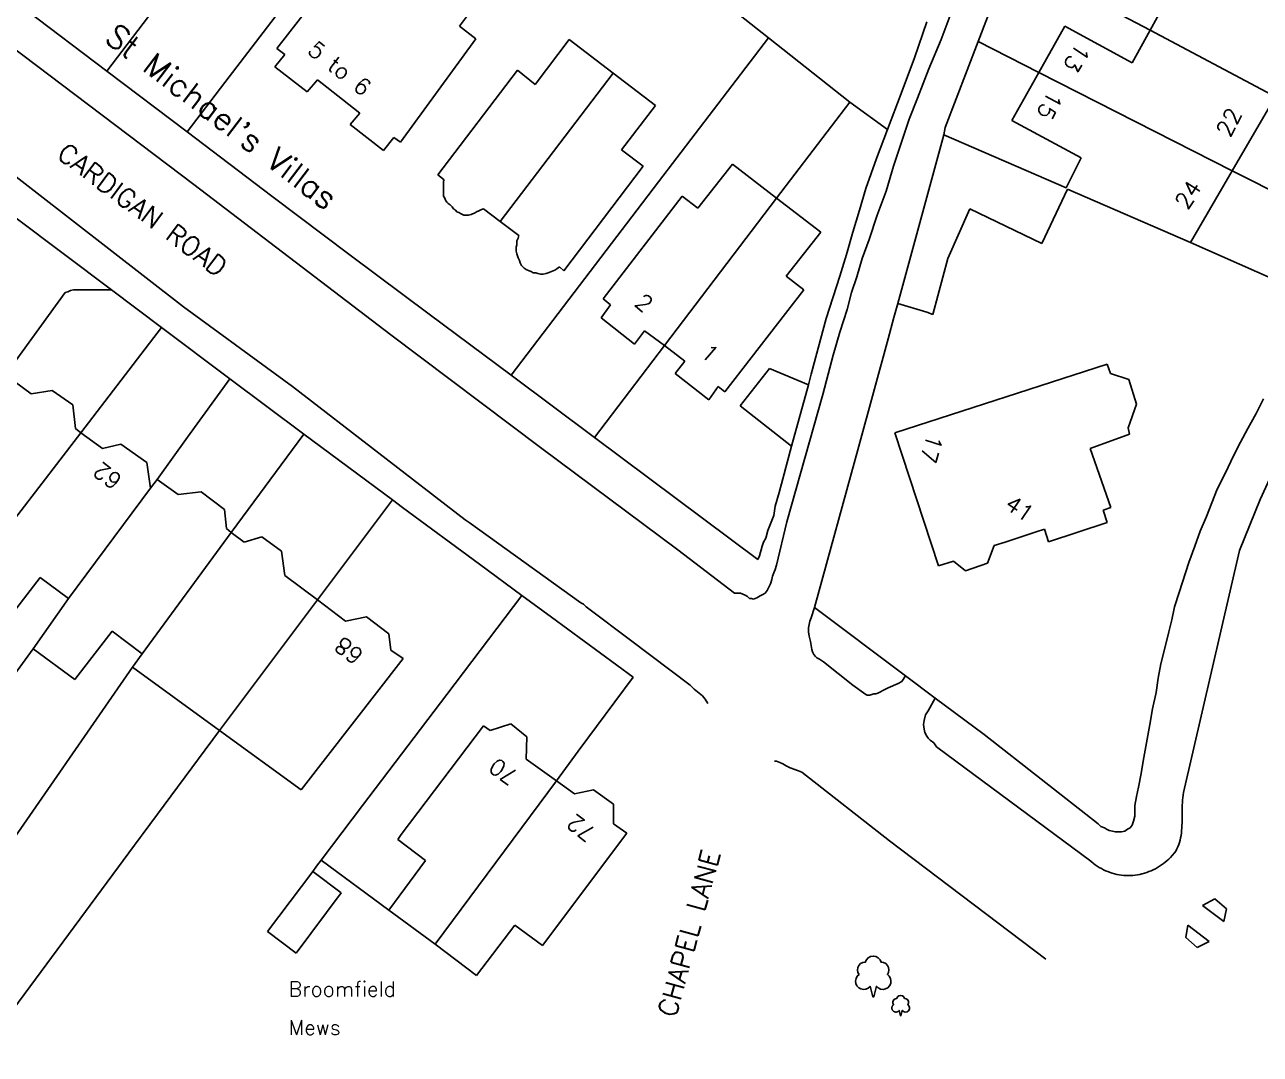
# Model space of a CAD drawing. Extents: x 427500 to 429848, y 434500 to 436505.
# Drawn here: x 427854.2 to 427945.1, y 435719.8 to 435795.5 of the extents above; entities that cross this region are included whole.
import ezdxf

# ---------------------------------------------------------------- set-up
doc = ezdxf.new("R2010")
doc.units = 0
doc.layers.add('LPTIP_Ex_Base', color=8, linetype='Continuous')
doc.styles.add('MtXpl_Romans', font='romans__.ttf')

msp = doc.modelspace()

# ---------------------------------------------------------------- linework, layer by layer
at = {"layer": 'LPTIP_Ex_Base', "color": 251, "true_color": 0x636466}
for p, q in [((427884.92, 435812.18), (427868.946, 435791.247)), ((427878.65, 435801.3), (427872.75, 435793.75)), ((427924.31, 435794.27), (427926.7, 435800.55)), ((427926.7, 435800.55), (427936.97, 435795.09)), ((427923.65, 435799.85), (427921.6, 435794.4)), ((427865.66, 435799.16), (427860.25, 435792.09)), ((427886.2, 435795.4), (427888.75, 435798.8)), ((427908.9, 435794.54), (427903.01, 435799.2)), ((427866.65, 435783.75), (427847.15, 435798.5)), ((427936.97, 435795.09), (427938, 435796.95)), ((427860.25, 435792.09), (427854.3, 435796.6)), ((427887.4, 435794.45), (427886.2, 435795.4)), ((427920.55, 435795.7), (427919.65, 435793.05)), ((427928.79, 435791.99), (427930.7, 435795.4)), ((427930.7, 435795.4), (427935.65, 435792.7)), ((427935.65, 435792.7), (427936.97, 435795.09)), ((427936.97, 435795.09), (427945.9, 435790.35)), ((427881.85, 435786.85), (427887.4, 435794.45)), ((427891.75, 435791.1), (427894.25, 435794.4)), ((427894.25, 435794.4), (427897.48, 435791.93)), ((427908.9, 435794.54), (427900.823, 435783.939)), ((427914.88, 435789.81), (427908.9, 435794.54)), ((427921.6, 435794.4), (427920.7, 435792.25)), ((427921.9, 435787.95), (427924.31, 435794.27)), ((427928.79, 435791.99), (427924.31, 435794.27)), ((427873.35, 435793.3), (427872.6, 435792.4)), ((427872.75, 435793.75), (427873.35, 435793.3)), ((427872.6, 435792.4), (427875, 435790.55)), ((427884.6, 435784.45), (427890.45, 435792.15)), ((427890.45, 435792.15), (427891.75, 435791.1)), ((427919.65, 435793.05), (427918.65, 435790.45)), ((427920.7, 435792.25), (427919.85, 435790.1)), ((427866.17, 435787.61), (427860.25, 435792.09)), ((427868.946, 435791.247), (427866.17, 435787.61)), ((427875, 435790.55), (427875.75, 435791.45)), ((427875.75, 435791.45), (427877.59, 435789.99)), ((427889.17, 435781.03), (427897.48, 435791.93)), ((427897.48, 435791.93), (427900.6, 435789.55)), ((427926.8, 435788.45), (427928.79, 435791.99)), ((427943, 435784.76), (427928.79, 435791.99)), ((427918.65, 435790.45), (427917.65, 435787.8)), ((427877.59, 435789.99), (427878.85, 435789)), ((427900.6, 435789.55), (427898.1, 435786.3)), ((427909.5, 435782.75), (427914.88, 435789.81)), ((427917.65, 435787.8), (427914.88, 435789.81)), ((427919.85, 435790.1), (427919.25, 435788.55)), ((427946.17, 435790.21), (427943, 435784.76)), ((427878.85, 435789), (427878.15, 435788.15)), ((427919.25, 435788.55), (427918.1, 435785.1)), ((427872.39, 435782.9), (427866.17, 435787.61)), ((427878.15, 435788.15), (427880.6, 435786.25)), ((427917.65, 435787.8), (427916.85, 435785.65)), ((427921.8, 435787.4), (427921.9, 435787.95)), ((427931.9, 435785.7), (427926.8, 435788.45)), ((427880.6, 435786.25), (427881.35, 435787.2)), ((427881.35, 435787.2), (427881.85, 435786.85)), ((427918.41, 435775.01), (427921.8, 435787.4)), ((427921.8, 435787.4), (427930.8, 435783.5)), ((427898.1, 435786.3), (427899.7, 435785.1)), ((427852, 435785.55), (427865.9, 435774.75)), ((427899.7, 435785.1), (427893.85, 435777.4)), ((427903.7, 435782), (427906.25, 435785.25)), ((427906.25, 435785.25), (427909.5, 435782.75)), ((427916.85, 435785.65), (427916.05, 435783.45)), ((427918.1, 435785.1), (427917.55, 435783.25)), ((427930.8, 435783.5), (427931.9, 435785.7)), ((427885.05, 435784.1), (427884.6, 435784.45)), ((427885, 435784), (427885.05, 435784.1)), ((427885, 435782.9), (427885, 435784)), ((427943, 435784.76), (427939.93, 435779.48)), ((427952.27, 435780.04), (427943, 435784.76)), ((427881.15, 435772.7), (427866.65, 435783.75)), ((427900.823, 435783.939), (427889.99, 435769.72)), ((427916.05, 435783.45), (427915.6, 435781.85)), ((427917.55, 435783.25), (427916.9, 435781.5)), ((427930.9, 435783.4), (427929, 435779.4)), ((427939.93, 435779.48), (427930.9, 435783.4)), ((427878.15, 435778.55), (427872.39, 435782.9)), ((427885.1, 435782.75), (427885, 435782.9)), ((427885.15, 435782.6), (427885.1, 435782.75)), ((427885.25, 435782.45), (427885.15, 435782.6)), ((427885.35, 435782.35), (427885.25, 435782.45)), ((427885.5, 435782.25), (427885.35, 435782.35)), ((427885.65, 435782.1), (427885.5, 435782.25)), ((427896.75, 435775.35), (427902.55, 435782.9)), ((427901.25, 435771.9), (427909.5, 435782.75)), ((427902.55, 435782.9), (427903.7, 435782)), ((427909.5, 435782.75), (427912.75, 435780.25)), ((427860.6, 435776), (427853.5, 435781.35)), ((427885.75, 435781.95), (427885.65, 435782.1)), ((427885.9, 435781.85), (427885.75, 435781.95)), ((427886, 435781.75), (427885.9, 435781.85)), ((427886.15, 435781.7), (427886, 435781.75)), ((427886.3, 435781.6), (427886.15, 435781.7)), ((427886.5, 435781.5), (427886.3, 435781.6)), ((427886.85, 435781.5), (427886.5, 435781.5)), ((427887.05, 435781.55), (427886.85, 435781.5)), ((427887.15, 435781.6), (427887.05, 435781.55)), ((427887.3, 435781.65), (427887.15, 435781.6)), ((427887.45, 435781.75), (427887.3, 435781.65)), ((427887.6, 435781.8), (427887.45, 435781.75)), ((427887.8, 435781.9), (427887.6, 435781.8)), ((427887.95, 435781.95), (427887.8, 435781.9)), ((427889.17, 435781.03), (427887.95, 435781.95)), ((427915.6, 435781.85), (427915.1, 435780.25)), ((427916.9, 435781.5), (427916.3, 435779.7)), ((427923.7, 435781.95), (427922.1, 435778.3)), ((427929, 435779.4), (427923.7, 435781.95)), ((427890.55, 435780), (427889.17, 435781.03)), ((427890.4, 435779.6), (427890.5, 435779.8)), ((427890.4, 435779.3), (427890.4, 435779.6)), ((427890.5, 435779.8), (427890.55, 435780)), ((427912.75, 435780.25), (427910.2, 435777)), ((427915.1, 435780.25), (427914.65, 435778.6)), ((427916.3, 435779.7), (427915.8, 435778.3)), ((427939.93, 435779.48), (427949.51, 435775.23)), ((427883.97, 435774.21), (427878.15, 435778.55)), ((427890.35, 435779.15), (427890.4, 435779.3)), ((427890.35, 435778.85), (427890.35, 435779.15)), ((427890.4, 435778.65), (427890.35, 435778.85)), ((427890.5, 435778.35), (427890.4, 435778.65)), ((427914.65, 435778.6), (427914.15, 435777)), ((427890.6, 435778.15), (427890.5, 435778.35)), ((427890.65, 435778), (427890.6, 435778.15)), ((427890.75, 435777.8), (427890.65, 435778)), ((427890.95, 435777.6), (427890.75, 435777.8)), ((427893.55, 435777.7), (427893.35, 435777.55)), ((427893.85, 435777.4), (427893.55, 435777.7)), ((427915.8, 435778.3), (427915.4, 435776.95)), ((427922.1, 435778.3), (427921, 435774.2)), ((427891.1, 435777.5), (427890.95, 435777.6)), ((427891.3, 435777.4), (427891.1, 435777.5)), ((427891.45, 435777.35), (427891.3, 435777.4)), ((427891.6, 435777.25), (427891.45, 435777.35)), ((427891.8, 435777.25), (427891.6, 435777.25)), ((427891.95, 435777.2), (427891.8, 435777.25)), ((427892.15, 435777.15), (427891.95, 435777.2)), ((427892.35, 435777.15), (427892.15, 435777.15)), ((427892.55, 435777.2), (427892.35, 435777.15)), ((427892.7, 435777.25), (427892.55, 435777.2)), ((427893.2, 435777.45), (427892.7, 435777.25)), ((427893.35, 435777.55), (427893.2, 435777.45)), ((427910.2, 435777), (427911.5, 435776)), ((427914.15, 435777), (427913.15, 435773.9)), ((427915.4, 435776.95), (427915, 435775.8)), ((427852.81, 435769.76), (427857.2, 435775.8)), ((427857.2, 435775.8), (427857.4, 435775.85)), ((427857.4, 435775.85), (427857.6, 435775.95)), ((427857.6, 435775.95), (427857.8, 435776)), ((427857.8, 435776), (427858.1, 435776)), ((427858.1, 435776), (427860.6, 435776)), ((427864.29, 435773.23), (427860.6, 435776)), ((427911.5, 435776), (427905.7, 435768.5)), ((427915, 435775.8), (427914.7, 435774.55)), ((427896.6, 435773.95), (427897.3, 435774.9)), ((427897.3, 435774.9), (427896.75, 435775.35)), ((427918.13, 435773.96), (427918.41, 435775.01)), ((427920.55, 435774.35), (427918.41, 435775.01)), ((427865.9, 435774.75), (427873.9, 435768.9)), ((427889.99, 435769.72), (427883.97, 435774.21)), ((427914.7, 435774.55), (427914.15, 435772.9)), ((427921, 435774.2), (427920.55, 435774.35)), ((427858.35, 435765.5), (427864.29, 435773.23)), ((427869.3, 435769.45), (427864.29, 435773.23)), ((427899.05, 435772), (427896.6, 435773.95)), ((427913.15, 435773.9), (427912.05, 435769.8)), ((427917.7, 435772.4), (427918.13, 435773.96)), ((427892.15, 435764.4), (427881.15, 435772.7)), ((427899.8, 435773), (427899.05, 435772)), ((427901.25, 435771.9), (427899.8, 435773)), ((427914.15, 435772.9), (427913.65, 435771.2)), ((427915.55, 435764.5), (427917.7, 435772.4)), ((427896.11, 435765.15), (427901.25, 435771.9)), ((427902.75, 435770.75), (427901.25, 435771.9)), ((427902.05, 435769.85), (427902.75, 435770.75)), ((427913.65, 435771.2), (427913.3, 435769.8)), ((427918.2, 435765.5), (427933.8, 435770.55)), ((427933.8, 435770.55), (427934.05, 435769.85)), ((427852.81, 435769.76), (427854.7, 435768.35)), ((427869.3, 435769.45), (427866.196, 435765.168)), ((427874.75, 435765.4), (427869.3, 435769.45)), ((427896.11, 435765.15), (427889.99, 435769.72)), ((427904.53, 435767.92), (427902.05, 435769.85)), ((427906.821, 435767.475), (427908.983, 435770.221)), ((427908.983, 435770.221), (427911.836, 435769.017)), ((427912.05, 435769.8), (427911.836, 435769.017)), ((427913.3, 435769.8), (427912.9, 435768.3)), ((427934.05, 435769.85), (427935.4, 435769.4)), ((427854.7, 435768.35), (427856.25, 435768.6)), ((427856.25, 435768.6), (427857.75, 435767.55)), ((427873.9, 435768.9), (427886.6, 435759.1)), ((427905.2, 435768.9), (427904.53, 435767.92)), ((427905.7, 435768.5), (427905.2, 435768.9)), ((427911.836, 435769.017), (427910.604, 435764.498)), ((427935.4, 435769.4), (427935.95, 435767.6)), ((427912.9, 435768.3), (427910.25, 435758.95)), ((427945.3, 435768), (427944.75, 435766.9)), ((427857.75, 435767.55), (427857.95, 435765.8)), ((427910.604, 435764.498), (427906.821, 435767.475)), ((427935.95, 435767.6), (427935.35, 435765.85)), ((427944.75, 435766.9), (427944.15, 435765.8)), ((427935.35, 435765.85), (427935.45, 435765.4)), ((427858.35, 435765.5), (427852.05, 435757.3)), ((427857.95, 435765.8), (427858.35, 435765.5)), ((427858.35, 435765.5), (427859.95, 435764.35)), ((427866.196, 435765.168), (427863.95, 435762.07)), ((427874.75, 435765.4), (427869.41, 435758.17)), ((427881.25, 435760.56), (427874.75, 435765.4)), ((427908.13, 435756.18), (427896.11, 435765.15)), ((427921.4, 435755.7), (427918.2, 435765.5)), ((427935.45, 435765.4), (427932.55, 435764.35)), ((427944.15, 435765.8), (427943.6, 435764.8)), ((427859.95, 435764.35), (427861.3, 435764.65)), ((427861.3, 435764.65), (427863.2, 435763.3)), ((427902.25, 435756.9), (427892.15, 435764.4)), ((427910.604, 435764.498), (427909.95, 435762.1)), ((427912.3, 435752.65), (427915.55, 435764.5)), ((427932.55, 435764.35), (427934.07, 435760)), ((427943.6, 435764.8), (427943.1, 435763.8)), ((427863.2, 435763.3), (427863.47, 435761.43)), ((427943.1, 435763.8), (427942.5, 435762.55)), ((427946.303, 435763.313), (427945.052, 435760.581)), ((427942.5, 435762.55), (427941.9, 435761.35)), ((427863.47, 435761.43), (427857.45, 435753.3)), ((427863.47, 435761.43), (427863.95, 435762.07)), ((427863.95, 435762.07), (427865.5, 435760.95)), ((427909.95, 435762.1), (427909.7, 435761.1)), ((427941.9, 435761.35), (427941.1, 435759.35)), ((427865.5, 435760.95), (427867.2, 435761.15)), ((427867.2, 435761.15), (427868.9, 435759.85)), ((427879.351, 435758.023), (427881.25, 435760.56)), ((427882, 435760), (427881.25, 435760.56)), ((427909.7, 435761.1), (427909.4, 435760.1)), ((427945.052, 435760.581), (427943.541, 435756.845)), ((427868.9, 435759.85), (427869.05, 435758.45)), ((427887.65, 435755.84), (427882, 435760)), ((427909.4, 435760.1), (427909.3, 435759.4)), ((427934.07, 435760), (427933.5, 435759.8)), ((427933.5, 435759.8), (427933.8, 435758.9)), ((427886.6, 435759.1), (427886.9, 435758.9)), ((427886.9, 435758.9), (427895.1, 435753)), ((427909.05, 435758.8), (427908.85, 435758.3)), ((427909.3, 435759.4), (427909.05, 435758.8)), ((427910.25, 435758.95), (427909.5, 435755.75)), ((427933.8, 435758.9), (427929.49, 435757.48)), ((427941.1, 435759.35), (427940.65, 435758.25)), ((427869.41, 435758.17), (427862.85, 435749.25)), ((427869.05, 435758.45), (427869.41, 435758.17)), ((427869.41, 435758.17), (427870.35, 435757.45)), ((427870.35, 435757.45), (427871.65, 435757.85)), ((427871.65, 435757.85), (427873.1, 435756.8)), ((427875.74, 435753.2), (427879.351, 435758.023)), ((427908.7, 435757.75), (427908.55, 435757.45)), ((427908.85, 435758.3), (427908.7, 435757.75)), ((427928.59, 435758.21), (427926.3, 435757.45)), ((427929.2, 435758.4), (427928.59, 435758.21)), ((427929.49, 435757.48), (427929.2, 435758.4)), ((427940.65, 435758.25), (427940.25, 435757.15)), ((427873.1, 435756.8), (427873.35, 435755)), ((427906.4, 435753.7), (427902.25, 435756.9)), ((427908.45, 435757.15), (427908.25, 435756.45)), ((427908.55, 435757.45), (427908.45, 435757.15)), ((427925.5, 435757.2), (427925, 435755.9)), ((427926.3, 435757.45), (427925.5, 435757.2)), ((427943.541, 435756.845), (427939.427, 435739.043)), ((427940.25, 435757.15), (427939.8, 435755.95)), ((427890.78, 435753.54), (427887.65, 435755.84)), ((427908.25, 435756.45), (427908.13, 435756.18)), ((427922.5, 435756.05), (427921.4, 435755.7)), ((427923.4, 435755.35), (427922.5, 435756.05)), ((427925, 435755.9), (427923.4, 435755.35)), ((427939.8, 435755.95), (427939.1, 435753.75)), ((427873.35, 435755), (427875.74, 435753.2)), ((427909.2, 435754.95), (427909.15, 435754.7)), ((427909.4, 435755.45), (427909.2, 435754.95)), ((427909.5, 435755.75), (427909.4, 435755.45)), ((427855.35, 435754.85), (427852.6, 435751.25)), ((427857.45, 435753.3), (427855.35, 435754.85)), ((427909.05, 435754.4), (427908.8, 435753.9)), ((427909.15, 435754.7), (427909.05, 435754.4)), ((427854.85, 435749.6), (427857.45, 435753.3)), ((427875.74, 435753.2), (427868.55, 435743.6)), ((427875.74, 435753.2), (427877.8, 435751.65)), ((427890.78, 435753.54), (427885.25, 435746.25)), ((427892.95, 435751.94), (427890.78, 435753.54)), ((427906.85, 435753.7), (427906.4, 435753.7)), ((427907.2, 435753.55), (427906.85, 435753.7)), ((427907.35, 435753.45), (427907.2, 435753.55)), ((427907.5, 435753.3), (427907.35, 435753.45)), ((427907.65, 435753.3), (427907.5, 435753.3)), ((427907.8, 435753.25), (427907.65, 435753.3)), ((427908.05, 435753.35), (427907.8, 435753.25)), ((427908.3, 435753.5), (427908.05, 435753.35)), ((427908.5, 435753.6), (427908.3, 435753.5)), ((427908.65, 435753.7), (427908.5, 435753.6)), ((427908.8, 435753.9), (427908.65, 435753.7)), ((427939.1, 435753.75), (427938.75, 435752.7)), ((427895.1, 435753), (427895.3, 435752.9)), ((427895.3, 435752.9), (427895.5, 435752.7)), ((427895.5, 435752.7), (427895.7, 435752.55)), ((427895.7, 435752.55), (427898.75, 435750.25)), ((427912.05, 435751.9), (427912.3, 435752.65)), ((427918.99, 435747.63), (427912.3, 435752.65)), ((427938.75, 435752.7), (427938.55, 435751.75)), ((427877.8, 435751.65), (427879.35, 435751.95)), ((427879.35, 435751.95), (427881, 435750.7)), ((427898.95, 435747.52), (427892.95, 435751.94)), ((427911.85, 435751.15), (427911.95, 435751.65)), ((427911.95, 435751.65), (427912.05, 435751.9)), ((427938.55, 435751.75), (427938.35, 435750.85)), ((427860.65, 435750.9), (427857.9, 435747.35)), ((427862.85, 435749.25), (427860.65, 435750.9)), ((427881, 435750.7), (427881.15, 435749.5)), ((427911.85, 435750.85), (427911.85, 435751.15)), ((427911.9, 435750.55), (427911.85, 435750.85)), ((427912, 435750.15), (427911.9, 435750.55)), ((427938.35, 435750.85), (427938.05, 435749.65)), ((427854.85, 435749.6), (427842.75, 435733.15)), ((427857.9, 435747.35), (427854.85, 435749.6)), ((427881.15, 435749.5), (427882.05, 435748.9)), ((427898.75, 435750.25), (427903.15, 435746.95)), ((427912.1, 435749.55), (427912, 435750.15)), ((427912.15, 435749.4), (427912.1, 435749.55)), ((427938.05, 435749.65), (427937.75, 435748.5)), ((427862.15, 435748.25), (427862.85, 435749.25)), ((427882.05, 435748.9), (427874.55, 435739.25)), ((427912.25, 435749.2), (427912.15, 435749.4)), ((427912.35, 435749.05), (427912.25, 435749.2)), ((427912.45, 435748.95), (427912.35, 435749.05)), ((427912.65, 435748.85), (427912.45, 435748.95)), ((427912.95, 435748.65), (427912.65, 435748.85)), ((427915.1, 435746.95), (427912.95, 435748.65)), ((427862.15, 435748.25), (427845.4, 435724.1)), ((427868.55, 435743.6), (427862.15, 435748.25)), ((427937.75, 435748.5), (427937.55, 435747.45)), ((427898.95, 435747.52), (427894.916, 435742.077)), ((427903.15, 435746.95), (427903.45, 435746.65)), ((427916.05, 435746.25), (427915.1, 435746.95)), ((427917.7, 435746.75), (427917.3, 435746.55)), ((427918.45, 435747.05), (427917.7, 435746.75)), ((427918.7, 435747.2), (427918.45, 435747.05)), ((427918.99, 435747.63), (427918.7, 435747.2)), ((427921.17, 435745.99), (427918.99, 435747.63)), ((427937.55, 435747.45), (427937.4, 435746.4)), ((427885.25, 435746.25), (427879.05, 435738.1)), ((427903.45, 435746.65), (427904.05, 435746.15)), ((427904.05, 435746.15), (427904.25, 435745.9)), ((427904.25, 435745.9), (427904.45, 435745.6)), ((427916.15, 435746.2), (427916.05, 435746.25)), ((427916.35, 435746.2), (427916.15, 435746.2)), ((427916.65, 435746.3), (427916.35, 435746.2)), ((427916.8, 435746.3), (427916.65, 435746.3)), ((427916.95, 435746.35), (427916.8, 435746.3)), ((427917.15, 435746.45), (427916.95, 435746.35)), ((427917.3, 435746.55), (427917.15, 435746.45)), ((427920.65, 435745.05), (427921.17, 435745.99)), ((427924.75, 435743.3), (427921.17, 435745.99)), ((427937.4, 435746.4), (427937.15, 435745.2)), ((427920.45, 435744.75), (427920.65, 435745.05)), ((427937.15, 435745.2), (427936.95, 435744.05)), ((427888.45, 435743.6), (427889.95, 435744.1)), ((427889.95, 435744.1), (427891.15, 435743.15)), ((427920.3, 435744.05), (427920.35, 435744.35)), ((427920.35, 435743.7), (427920.3, 435744.05)), ((427920.35, 435744.35), (427920.45, 435744.75)), ((427936.95, 435744.05), (427936.45, 435741.35)), ((427868.55, 435743.6), (427862.94, 435736.04)), ((427874.55, 435739.25), (427868.55, 435743.6)), ((427881.91, 435735.95), (427887.95, 435743.95)), ((427887.95, 435743.95), (427888.45, 435743.6)), ((427891.15, 435743.15), (427891.1, 435741.5)), ((427920.4, 435743.45), (427920.35, 435743.7)), ((427920.55, 435743.2), (427920.4, 435743.45)), ((427920.65, 435743.05), (427920.55, 435743.2)), ((427933.15, 435736.75), (427924.75, 435743.3)), ((427920.8, 435742.9), (427920.65, 435743.05)), ((427921.05, 435742.7), (427920.8, 435742.9)), ((427921.25, 435742.4), (427921.05, 435742.7)), ((427932.595, 435734.003), (427921.25, 435742.4)), ((427891.1, 435741.5), (427893.31, 435739.91)), ((427894.916, 435742.077), (427893.31, 435739.91)), ((427909.5, 435741.35), (427909.35, 435741.35)), ((427909.75, 435741.25), (427909.5, 435741.35)), ((427936.45, 435741.35), (427936.3, 435740.45)), ((427909.95, 435741.15), (427909.75, 435741.25)), ((427910.2, 435741), (427909.95, 435741.15)), ((427910.5, 435740.85), (427910.2, 435741)), ((427911.1, 435740.65), (427910.5, 435740.85)), ((427911.35, 435740.55), (427911.1, 435740.65)), ((427917.8, 435735.5), (427911.35, 435740.55)), ((427936.3, 435740.45), (427936.1, 435739.45)), ((427893.31, 435739.91), (427884.4, 435727.9)), ((427893.31, 435739.91), (427894.65, 435738.95)), ((427894.65, 435738.95), (427896.05, 435739.25)), ((427896.05, 435739.25), (427897.5, 435738.2)), ((427935.95, 435738.75), (427935.85, 435738.1)), ((427936.1, 435739.45), (427935.95, 435738.75)), ((427939.371, 435738.677), (427939.352, 435738.491)), ((427939.396, 435738.861), (427939.371, 435738.677)), ((427939.427, 435739.043), (427939.396, 435738.861)), ((427879.05, 435738.1), (427876.02, 435734.07)), ((427897.5, 435738.2), (427897.5, 435736.75)), ((427935.85, 435738.1), (427935.85, 435737.3)), ((427939.319, 435737.738), (427939.317, 435737.549)), ((427939.323, 435737.927), (427939.319, 435737.738)), ((427939.329, 435738.116), (427939.323, 435737.927)), ((427939.339, 435738.304), (427939.329, 435738.116)), ((427939.352, 435738.491), (427939.339, 435738.304)), ((427897.5, 435736.75), (427898.5, 435736.05)), ((427933.35, 435736.55), (427933.15, 435736.75)), ((427935.75, 435736.95), (427935.65, 435736.65)), ((427935.85, 435737.3), (427935.75, 435736.95)), ((427939.308, 435736.797), (427939.302, 435736.612)), ((427939.312, 435736.984), (427939.308, 435736.797)), ((427939.314, 435737.172), (427939.312, 435736.984)), ((427939.315, 435737.36), (427939.314, 435737.172)), ((427939.317, 435737.549), (427939.315, 435737.36)), ((427862.94, 435736.04), (427862.71, 435735.73)), ((427881.65, 435735.6), (427881.91, 435735.95)), ((427898.5, 435736.05), (427892.3, 435727.8)), ((427933.6, 435736.45), (427933.35, 435736.55)), ((427933.75, 435736.35), (427933.6, 435736.45)), ((427933.95, 435736.25), (427933.75, 435736.35)), ((427934.2, 435736.2), (427933.95, 435736.25)), ((427934.4, 435736.15), (427934.2, 435736.2)), ((427934.85, 435736.15), (427934.4, 435736.15)), ((427935.1, 435736.2), (427934.85, 435736.15)), ((427935.3, 435736.35), (427935.1, 435736.2)), ((427935.5, 435736.45), (427935.3, 435736.35)), ((427935.65, 435736.65), (427935.5, 435736.45)), ((427939.238, 435735.89), (427939.208, 435735.716)), ((427939.262, 435736.067), (427939.238, 435735.89)), ((427939.28, 435736.247), (427939.262, 435736.067)), ((427939.293, 435736.428), (427939.28, 435736.247)), ((427939.302, 435736.612), (427939.293, 435736.428)), ((427862.71, 435735.73), (427850.91, 435719.8)), ((427883.7, 435734.05), (427881.65, 435735.6)), ((427929.3, 435726.8), (427917.8, 435735.5)), ((427939.005, 435735.053), (427938.93, 435734.897)), ((427939.07, 435735.213), (427939.005, 435735.053)), ((427939.124, 435735.377), (427939.07, 435735.213)), ((427939.17, 435735.545), (427939.124, 435735.377)), ((427939.208, 435735.716), (427939.17, 435735.545)), ((427876.02, 435734.07), (427875.68, 435733.62)), ((427881, 435730.4), (427876.02, 435734.07)), ((427881, 435730.4), (427883.7, 435734.05)), ((427938.212, 435734.038), (427938.078, 435733.926)), ((427938.342, 435734.155), (427938.212, 435734.038)), ((427938.466, 435734.277), (427938.342, 435734.155)), ((427938.586, 435734.404), (427938.466, 435734.277)), ((427938.745, 435734.599), (427938.586, 435734.404)), ((427938.844, 435734.745), (427938.745, 435734.599)), ((427938.93, 435734.897), (427938.844, 435734.745)), ((427875.395, 435733.24), (427872.08, 435728.82)), ((427875.68, 435733.62), (427875.395, 435733.24)), ((427875.395, 435733.24), (427877.498, 435731.663)), ((427932.795, 435733.836), (427932.595, 435734.003)), ((427932.935, 435733.731), (427932.795, 435733.836)), ((427933.078, 435733.633), (427932.935, 435733.731)), ((427933.226, 435733.54), (427933.078, 435733.633)), ((427933.377, 435733.453), (427933.226, 435733.54)), ((427933.532, 435733.373), (427933.377, 435733.453)), ((427933.69, 435733.299), (427933.532, 435733.373)), ((427933.851, 435733.232), (427933.69, 435733.299)), ((427934.014, 435733.171), (427933.851, 435733.232)), ((427934.18, 435733.117), (427934.014, 435733.171)), ((427934.347, 435733.07), (427934.18, 435733.117)), ((427936.545, 435733.115), (427936.378, 435733.068)), ((427936.711, 435733.168), (427936.545, 435733.115)), ((427936.874, 435733.228), (427936.711, 435733.168)), ((427937.035, 435733.295), (427936.874, 435733.228)), ((427937.194, 435733.367), (427937.035, 435733.295)), ((427937.35, 435733.446), (427937.194, 435733.367)), ((427937.502, 435733.53), (427937.35, 435733.446)), ((427937.652, 435733.621), (427937.502, 435733.53)), ((427937.798, 435733.717), (427937.652, 435733.621)), ((427937.94, 435733.819), (427937.798, 435733.717)), ((427938.078, 435733.926), (427937.94, 435733.819)), ((427934.517, 435733.029), (427934.347, 435733.07)), ((427934.688, 435732.996), (427934.517, 435733.029)), ((427934.86, 435732.97), (427934.688, 435732.996)), ((427935.034, 435732.952), (427934.86, 435732.97)), ((427935.347, 435732.938), (427935.034, 435732.952)), ((427935.521, 435732.941), (427935.347, 435732.938)), ((427935.663, 435732.95), (427935.521, 435732.941)), ((427935.694, 435732.952), (427935.663, 435732.95)), ((427935.866, 435732.97), (427935.694, 435732.952)), ((427936.038, 435732.996), (427935.866, 435732.97)), ((427936.208, 435733.028), (427936.038, 435732.996)), ((427936.359, 435733.063), (427936.208, 435733.028)), ((427936.378, 435733.068), (427936.359, 435733.063)), ((427877.498, 435731.663), (427874.183, 435727.243)), ((427884.4, 435727.9), (427881, 435730.4)), ((427940.811, 435730.749), (427941.715, 435731.219)), ((427940.811, 435730.749), (427942.39, 435729.561)), ((427941.715, 435731.219), (427942.591, 435730.493)), ((427942.591, 435730.493), (427942.39, 435729.561)), ((427874.183, 435727.243), (427872.08, 435728.82)), ((427890.25, 435729.3), (427887.45, 435725.6)), ((427892.3, 435727.8), (427890.25, 435729.3)), ((427939.595, 435728.381), (427939.736, 435729.288)), ((427939.736, 435729.288), (427941.293, 435728.095)), ((427887.45, 435725.6), (427884.4, 435727.9)), ((427940.414, 435727.644), (427939.595, 435728.381)), ((427941.293, 435728.095), (427940.414, 435727.644))]:
    msp.add_line(p, q, dxfattribs=at)
for points in [[(427915.57, 435725.661), (427915.434, 435725.533), (427915.345, 435725.37), (427915.31, 435725.187), (427915.332, 435725.003), (427915.411, 435724.834), (427915.538, 435724.698), (427915.7, 435724.607), (427915.883, 435724.571), (427916.068, 435724.592), (427916.237, 435724.67), (427916.374, 435724.796), (427916.375, 435724.799), (427916.576, 435724.025), (427916.656, 435724.025), (427916.837, 435724.808), (427916.837, 435724.808), (427916.973, 435724.677), (427917.143, 435724.595), (427917.329, 435724.571), (427917.514, 435724.605), (427917.68, 435724.695), (427917.808, 435724.833), (427917.888, 435725.003), (427917.911, 435725.19), (427917.874, 435725.375), (427917.782, 435725.539), (427917.643, 435725.666), (427917.731, 435725.823), (427917.763, 435726), (427917.738, 435726.179), (427917.656, 435726.339), (427917.527, 435726.465), (427917.364, 435726.543), (427917.185, 435726.564), (427917.185, 435726.564), (427917.108, 435726.748), (427916.975, 435726.895), (427916.8, 435726.991), (427916.604, 435727.025), (427916.408, 435726.991), (427916.233, 435726.895), (427916.1, 435726.748), (427916.023, 435726.564), (427915.843, 435726.542), (427915.68, 435726.464), (427915.551, 435726.337), (427915.469, 435726.175), (427915.445, 435725.995), (427915.48, 435725.818), (427915.57, 435725.661)], [(427918.107, 435723.451), (427918.092, 435723.44), (427918.078, 435723.428), (427918.064, 435723.416), (427918.052, 435723.402), (427918.04, 435723.388), (427918.029, 435723.372), (427918.019, 435723.357), (427918.01, 435723.34), (427918.002, 435723.323), (427917.995, 435723.306), (427917.989, 435723.288), (427917.984, 435723.27), (427917.981, 435723.252), (427917.979, 435723.233), (427917.977, 435723.215), (427917.977, 435723.196), (427917.978, 435723.177), (427917.981, 435723.159), (427917.984, 435723.14), (427917.989, 435723.122), (427917.994, 435723.105), (427918.001, 435723.087), (427918.009, 435723.07), (427918.018, 435723.054), (427918.028, 435723.038), (427918.039, 435723.023), (427918.051, 435723.008), (427918.063, 435722.995), (427918.077, 435722.982), (427918.091, 435722.97), (427918.106, 435722.959), (427918.122, 435722.949), (427918.138, 435722.94), (427918.155, 435722.931), (427918.173, 435722.924), (427918.19, 435722.919), (427918.208, 435722.914), (427918.227, 435722.91), (427918.245, 435722.908), (427918.264, 435722.906), (427918.282, 435722.906), (427918.301, 435722.907), (427918.32, 435722.909), (427918.338, 435722.913), (427918.356, 435722.917), (427918.374, 435722.923), (427918.391, 435722.929), (427918.408, 435722.937), (427918.425, 435722.946), (427918.441, 435722.956), (427918.456, 435722.967), (427918.471, 435722.978), (427918.484, 435722.991), (427918.497, 435723.005), (427918.509, 435723.019), (427918.51, 435723.02), (427918.611, 435722.633), (427918.638, 435722.633), (427918.741, 435723.025), (427918.741, 435723.025), (427918.839, 435722.941), (427918.964, 435722.907), (427919.091, 435722.928), (427919.197, 435723), (427919.263, 435723.111), (427919.276, 435723.24), (427919.234, 435723.361), (427919.144, 435723.454), (427919.198, 435723.567), (427919.196, 435723.693), (427919.139, 435723.805), (427919.039, 435723.88), (427918.915, 435723.903), (427918.857, 435724.022), (427918.753, 435724.104), (427918.625, 435724.133), (427918.496, 435724.104), (427918.392, 435724.022), (427918.334, 435723.903), (427918.21, 435723.88), (427918.109, 435723.804), (427918.052, 435723.691), (427918.052, 435723.565), (427918.107, 435723.451)]]:
    msp.add_lwpolyline(points, dxfattribs=at)

# ---------------------------------------------------------------- texts
at = {"layer": 'LPTIP_Ex_Base', "color": 251, "true_color": 0x636466, "style": 'MtXpl_Romans'}
for s, height, rotation, p in [("St Michael's Villas", 1.7, 322.5, (427860.005, 435794.338)), ('5 to 6', 1.2, 321.7, (427874.923, 435793.465)), ('13', 1.2, 237.5, (427931.628, 435794.243)), ('15', 1.2, 241.6, (427929.551, 435790.739)), ('22', 1.2, 62.7, (427942.817, 435787.141)), ('CARDIGAN ROAD', 1.4, 323.3, (427856.485, 435785.774)), ('24', 1.2, 57.5, (427939.712, 435781.82)), ('2', 1.2, 319, (427898.982, 435774.928)), ('1', 1.2, 318.7, (427903.827, 435771.228)), ('17', 1.2, 252.4, (427920.63, 435765.489)), ('62', 1.2, 143, (427861.484, 435762.182)), ('41', 1.2, 326.2, (427926.186, 435759.995)), ('68', 1.2, 142.4, (427879.232, 435749.319)), ('70', 1.2, 144.7, (427890.592, 435740.469)), ('72', 1.2, 142.5, (427896.31, 435736.288)), ('CHAPEL LANE', 1.4, 74.8, (427902.085, 435722.448))]:
    msp.add_text(s, height=height, rotation=rotation, dxfattribs=at).set_placement(p)
for s, p in [('Broomfield', (427873.633, 435724.05)), ('Mews', (427873.633, 435721.22))]:
    msp.add_text(s, height=1.1, dxfattribs=at).set_placement(p)

doc.saveas('drawing.dxf')
